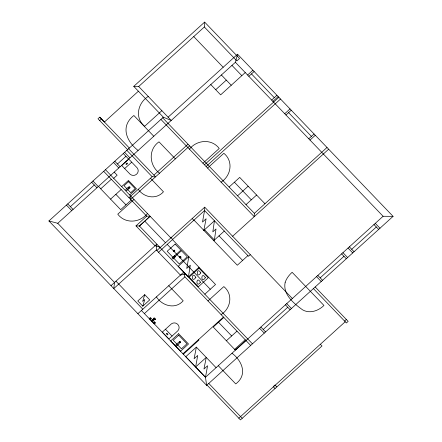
<?xml version="1.0" encoding="UTF-8"?>
<svg xmlns="http://www.w3.org/2000/svg" width="442" height="442" viewBox="0 0 442 442"><rect width="100%" height="100%" fill="white"/><g stroke="black" fill="none" stroke-linecap="round" stroke-linejoin="round"><path stroke-width="0.66" d="M130.766 196.099L130.644 199.408L189.64 145.926M292.355 298.527L204.723 207.176L204.602 210.486L158.534 252.244M204.342 26.995L204.64 22.1L239.558 58.499L236.884 60.919L204.342 26.995L138.689 86.51L133.755 86.356L163.363 117.218L171.231 120.434L138.689 86.51M163.363 117.218L48.924 220.961L57.764 223.298L114.533 282.477L113.787 288.576L156.369 249.984L156.811 244.15L111.003 285.676M214.364 240.072L216 228.978L212.823 231.862L214.442 220.785L203.85 230.381M188.822 256.658L178.237 266.261L188.419 276.874L190.331 265.183L186.734 268.443L188.839 256.68M168.109 117.18L237.553 54.233L393.076 216.359L206.641 385.363L205.48 377.28L207.569 365.744L203.966 369.009L206.237 357.412L195.629 366.993L197.707 355.467L194.11 358.733L196.375 347.13L216.083 367.672M203.834 230.365L206.105 218.768L202.502 222.028L204.58 210.508L248.52 256.266L250.282 254.669M57.764 223.298L235.382 62.289L237.553 54.233M142.794 306.173L144.766 299.521L142.644 301.438L144.749 294.67L149.739 299.875L142.794 306.173L137.799 300.969L144.749 294.67M172.06 336.08L176.585 331.942C183.237 327.063 175.275 318.98 170.032 325.113L162.313 332.108L168.883 338.959L172.06 336.08L165.485 329.229M133.755 86.356L204.64 22.1M99.693 120.539L101.472 118.931M138.412 91.207L104.417 122.025L99.776 117.163L97.997 118.771L127.605 149.634M148.236 96.461C137.76 102.842 134.39 118.003 144.667 126.263L161.866 110.671M70.405 206.663L94.306 184.994M117.462 163.999L125.953 156.302M111.307 179.248L100.71 188.85L120.677 209.668L131.268 200.071M113.699 178.303L117.13 175.192L114.169 172.104M124.655 168.579L128.904 172.971C133.705 179.341 142.313 171.916 135.943 166.59L128.76 159.098L121.699 165.496L124.655 168.579L131.71 162.181M215.718 89.715L226.31 80.118M245.238 72.565L220.646 94.853L210.79 84.577M121.66 186.596L128.445 180.447L136.468 188.806L129.683 194.961M110.572 199.132L121.158 189.535M247.603 75.029L252.896 70.228M248.835 76.311L254.128 71.516M129.003 197.696L152.147 176.717L155.556 176.828L128.6 148.733M153.91 175.115L187.999 144.214M134.003 199.475L117.771 214.182C125.301 224.144 140.048 222.856 147.473 213.514M189.425 149.136C196.878 139.766 211.679 138.473 219.232 148.473L202.944 163.236M271.637 100.08L276.93 95.284M272.869 101.367L278.162 96.571M159.595 247.056L155.048 245.752L135.992 225.89L146.716 216.166L150.125 216.276L139.429 226.033M204.447 164.8L278.885 97.317M135.992 225.89L139.401 226L150.125 216.276M206.088 166.512L280.526 99.03M207.574 168.059L223.851 153.302C233.597 161.153 231.144 175.805 221.088 182.148M284.725 113.727L290.018 108.925M285.957 115.008L291.25 110.213M156.893 250.531L204.723 207.176M229.111 187.016L239.702 177.413L264.957 203.745M237.564 195.823L248.155 186.226M308.759 138.777L314.052 133.981M309.991 140.064L315.284 135.263M246.012 204.635L256.603 195.038M213.713 240.663L224.321 231.044M137.882 313.693L183.69 272.173L184.894 276.863L250.68 345.44M327.014 147.49L254.343 213.37L254.222 216.685L160.921 119.428M144.379 313.588L184.894 276.863M232.625 236.26L328.66 149.203M188.419 276.874L199.005 267.277M149.81 319.074L150.904 318.118M151.65 320.991L153.17 319.616L153.844 318.129L154.667 318.019L155.103 318.4L155.192 319.533L153.612 320.08L152.092 321.456M153.938 323.373L155.009 322.4M204.828 294.201L215.53 284.499L172.468 239.614M247.907 255.625L237.315 265.228L193.994 220.105M208 300.952L223.834 286.593C233.315 294.228 230.879 308.461 221.105 314.61M182.938 353.782L223.453 317.058M183.353 354.213L198.894 340.119L198.486 339.694M223.84 317.461L213.254 327.058L234.603 349.351M196.358 347.114L185.773 356.711L205.491 377.269L383.092 216.271L393.076 216.359M226.37 340.765L236.978 331.152M245.194 339.754L234.603 349.357L235.31 350.097L245.901 340.5M263.233 329.494L287.753 307.262M320.19 277.863L343.959 256.316M351.71 249.288L376.319 226.978M344.572 321.058L346.34 319.456M238.807 418.187L345.219 321.737M185.331 273.885L180.458 275.101L156.369 249.984M173.844 251.189L174.408 251.211L174.551 250.553L173.872 250.41L173.728 251.073M180.016 257.62L180.574 257.642L180.717 256.984L180.043 256.841L179.9 257.504M128.793 188.143L129.998 187.977L130.031 187.021L128.843 186.778L128.594 187.933M251.481 73.913L274.283 97.682M288.604 112.611L311.406 136.379M235.382 62.289L383.092 216.271M231.967 65.383L241.829 75.659M375.302 223.337L379.987 228.221M193.767 36.614L223.171 67.267M373.976 224.536L378.661 229.42M221.376 74.98L231.238 85.256M349.368 246.846L354.053 251.73M348.042 248.045L352.733 252.935M342.937 252.675L347.627 257.559M341.616 253.874L346.301 258.758M234.409 182.215L251.31 199.834M317.848 275.421L322.533 280.305M316.522 276.615L321.212 281.504M162.689 117.832L254.371 213.348M315.174 286.98L348.163 321.367L346.401 322.964L313.411 288.576M153.783 136.258L133.86 115.489C120.097 126.235 126.318 141.269 138.092 150.479M175.352 158.882L158.993 141.832C147.937 149.534 149.164 165.54 159.551 173.209M286.736 303.621L291.427 308.505M285.41 304.82L290.096 309.704M219.022 235.851L242.603 260.432M320.351 344.263L321.997 345.976L240.448 419.9L207.005 385.037M99.765 117.174L129.368 148.037M204.558 229.746L214.42 240.023M126.837 150.33L152.147 176.717M192.182 218.547L193.823 220.26M150.462 178.242L163.457 191.789C156.44 199.867 143.97 197.729 138.269 189.298M124.622 152.335L129.937 157.871M123.296 153.534L128.611 159.07M114.809 161.231L120.119 166.772M113.484 162.435L118.799 167.971M260.89 327.052L265.576 331.936M259.565 328.246L264.255 333.135M171.043 237.708L172.684 239.42M105.456 169.711L170.833 237.895M103.688 171.314L146.716 216.166M167.236 244.382L210.282 289.256M144.788 221.177L165.479 242.752M115.865 194.331L125.976 204.867M139.401 226L252.443 343.843M98.5 186.369L100.804 188.767M92.975 181.027L98.284 186.563M91.654 182.226L96.964 187.762M218.536 322.273L231.68 335.97M276.819 386.932L274.99 385.026L273.222 386.628L275.051 388.535M168.739 285.725L183.192 300.787C175.463 309.726 162.208 305.991 156.407 296.902M232.011 353.224C242.277 360.954 247.796 374.86 235.752 383.921L218.265 365.689M67.748 203.895L73.057 209.431M66.422 205.094L71.737 210.635M153.065 319.715L153.507 320.179M115.959 281.184L142.838 309.201M152.728 320.019L150.346 317.533L149.269 318.511L154.462 323.925L155.54 322.947L153.17 320.483M141.412 310.494L205.48 377.28M208.768 383.435L242.216 418.298M48.924 220.961L206.641 385.363M285.167 282.333C282.543 294.361 293.985 303.626 302.659 309.881C309.781 313.964 318.461 310.837 323.942 305.461L292.129 272.3C289.079 275.051 286.504 278.416 285.167 282.333M195.861 277.394C190.905 284.532 191.43 269.94 195.861 277.394M200.806 272.913C195.845 280.051 196.375 265.465 200.806 272.913M200.464 282.189C195.508 289.328 196.033 274.736 200.464 282.189M205.408 277.709C200.447 284.852 200.977 270.261 205.408 277.709M128.92 187.187L129.014 187.856L129.705 187.762L129.605 187.099L128.92 187.187M179.192 341.705L179.358 342.87L180.563 342.705L180.391 341.539L179.192 341.705M173.457 250.31L173.623 251.476L174.822 251.31L174.656 250.144L173.457 250.31M179.623 256.741L179.795 257.907L180.993 257.741L180.822 256.575L179.623 256.741M179.485 341.92L179.579 342.589L180.264 342.495L180.17 341.826L179.485 341.92M155.153 319.538C152.048 317.439 155.308 317.864 155.153 319.538M127.02 163.07L125.898 164.087L126.395 164.606L127.517 163.59L127.02 163.07M128.511 181.684L124.036 185.745L130.721 192.712L135.197 188.657L128.511 181.684M128.119 187.414L125.65 189.657L126.639 190.684L129.108 188.441L128.119 187.414M175.115 244.089L167.175 251.288L172.938 257.299L180.877 250.1L175.115 244.089M174.435 255.796L171.96 258.034L172.949 259.062L175.419 256.824L174.435 255.796M181.469 250.747L173.529 257.946L179.292 263.957L187.237 256.758L181.469 250.747M199.049 268.211L189.165 277.173L198.37 286.764L208.248 277.808L199.049 268.211M150.711 318.77L150.374 318.594L150.711 318.77M154.324 322.544L154.485 322.875L154.324 322.544M166.932 333.307L166.396 333.793L167.441 334.881L167.977 334.395L166.932 333.307M178.634 333.721L170.673 340.942L180.535 351.219L188.496 344.003L178.634 333.721M178.75 335.218L173.203 340.246L181.424 348.81L186.966 343.782L178.75 335.218M178.242 342.727L175.772 344.964L176.756 345.992L179.231 343.754L178.242 342.727"/></g></svg>
